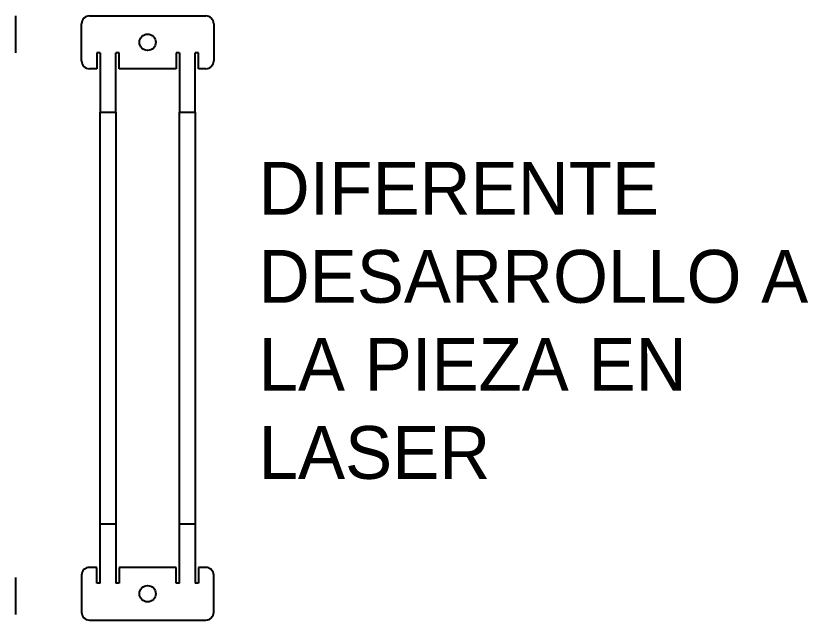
# Model space of a CAD drawing. Extents: x 18 to 666, y 7 to 290.
# Drawn here: x 365.6 to 665.5, y 39.9 to 268.7 of the extents above; entities that cross this region are included whole.
import ezdxf

# ---------------------------------------------------------------- set-up
doc = ezdxf.new("R2010")
doc.units = 0
doc.linetypes.add('SLD-CONTINUA', pattern=[0])
doc.layers.get('0').update_dxf_attribs({"linetype": 'CONTINUOUS'})
doc.layers.add('GR1-1', color=3, linetype='CONTINUOUS')

msp = doc.modelspace()

# ---------------------------------------------------------------- linework, layer by layer
at = {"color": 7, "linetype": 'SLD-CONTINUA'}
for p, q in [((393.472, 268.714), (437.472, 268.714)), ((390.472, 251.714), (390.472, 265.714)), ((440.472, 265.714), (440.472, 251.714)), ((396.272, 248.714), (393.472, 248.714)), ((426.272, 248.714), (404.672, 248.714)), ((437.472, 248.714), (434.672, 248.714)), ((396.272, 59.914), (393.472, 59.914)), ((426.272, 59.914), (404.672, 59.914)), ((437.472, 59.914), (434.672, 59.914)), ((390.472, 56.914), (390.472, 42.914)), ((440.472, 42.914), (440.472, 56.914)), ((393.472, 39.914), (437.472, 39.914))]:
    msp.add_line(p, q, dxfattribs=at)
for p, q in [((396.272, 254.714), (396.272, 248.714)), ((397.472, 254.714), (396.272, 254.714)), ((397.472, 254.714), (397.472, 232.314)), ((403.472, 232.314), (403.472, 254.714)), ((404.672, 254.714), (403.472, 254.714)), ((404.672, 248.714), (404.672, 254.714)), ((426.272, 254.714), (426.272, 248.714)), ((427.472, 254.714), (426.272, 254.714)), ((427.472, 254.714), (427.472, 232.314)), ((433.472, 232.314), (433.472, 254.714)), ((434.672, 254.714), (433.472, 254.714)), ((434.672, 248.714), (434.672, 254.714)), ((397.472, 76.314), (397.472, 232.314)), ((397.472, 232.314), (403.472, 232.314)), ((403.472, 232.314), (403.472, 76.314)), ((427.472, 76.314), (427.472, 232.314)), ((427.472, 232.314), (433.472, 232.314)), ((433.472, 232.314), (433.472, 76.314)), ((403.472, 76.314), (397.472, 76.314)), ((397.472, 53.914), (397.472, 76.314)), ((403.472, 76.314), (403.472, 53.914)), ((433.472, 76.314), (427.472, 76.314)), ((427.472, 53.914), (427.472, 76.314)), ((433.472, 76.314), (433.472, 53.914)), ((396.272, 53.914), (396.272, 59.914)), ((404.672, 59.914), (404.672, 53.914)), ((426.272, 53.914), (426.272, 59.914)), ((434.672, 59.914), (434.672, 53.914)), ((397.472, 53.914), (396.272, 53.914)), ((404.672, 53.914), (403.472, 53.914)), ((427.472, 53.914), (426.272, 53.914)), ((434.672, 53.914), (433.472, 53.914))]:
    msp.add_line(p, q)
for centre in [(415.472, 258.714), (415.472, 49.914)]:
    msp.add_circle(centre, 3.1, dxfattribs=at)
for centre, start, end in [((393.472, 265.714), 90, 180), ((437.472, 265.714), 0, 90), ((393.472, 251.714), 180, 270), ((437.472, 251.714), 270, 0), ((393.472, 56.914), 90, 180), ((437.472, 56.914), 0, 90), ((393.472, 42.914), 180, 270), ((437.472, 42.914), 270, 0)]:
    msp.add_arc(centre, 3, start, end, dxfattribs=at)
at = {"layer": 'GR1-1', "color": 3, "linetype": 'Continuous'}
for p, q in [((365.576, 254.729), (365.576, 268.729)), ((365.576, 42.007), (365.576, 56.007))]:
    msp.add_line(p, q, dxfattribs=at)

# ---------------------------------------------------------------- texts
at = {"insert": (457.498, 213.431), "char_height": 20, "attachment_point": 1}
msp.add_mtext_dynamic_manual_height_columns('DIFERENTE DESARROLLO A LA PIEZA EN LASER', width=207.58851, gutter_width=12.5, heights=[0], dxfattribs=at)

doc.saveas('drawing.dxf')
